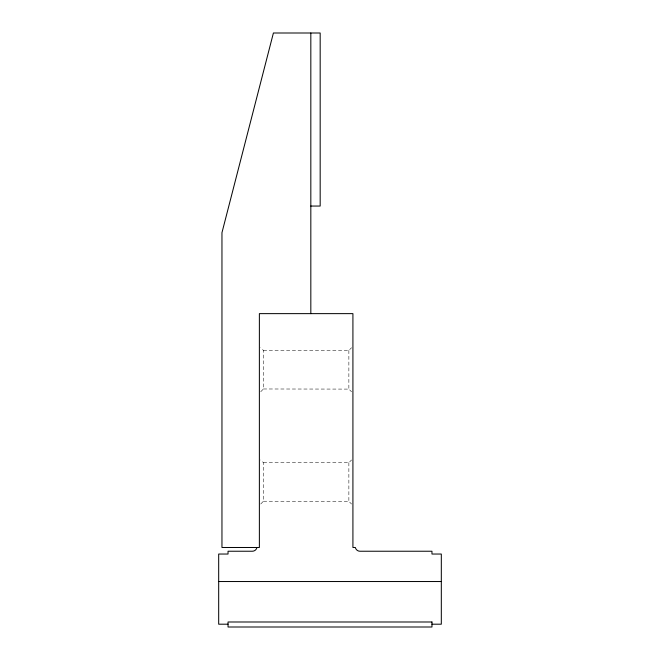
<?xml version="1.0" encoding="UTF-8"?>
<svg xmlns="http://www.w3.org/2000/svg" width="660" height="660" viewBox="0 0 660 660"><rect width="100%" height="100%" fill="white"/><g stroke="black" fill="none" stroke-linecap="round" stroke-linejoin="round"><path stroke-width="0.49" stroke-dasharray="3.3 2.47" d="M260.725 391.751L263.423 388.979L263.423 350.419L260.725 347.721M260.725 504.009L263.423 501.229L263.423 462.677L260.725 459.97M263.423 350.419L348.868 350.419L351.565 347.721M263.423 462.677L348.868 462.677L351.565 459.97M263.423 388.979L348.868 389.095L351.565 391.792M263.423 501.229L348.868 501.344L351.565 504.042M348.868 350.419L348.868 389.095M348.868 462.677L348.868 501.344"/><path stroke-width="0.99" d="M310.827 206.052L320.174 206.052L320.174 33L273.405 33L221.958 232.691L221.958 547.486L259.372 547.486L259.372 313.632L352.918 313.632L352.918 547.486L355.352 547.486A4.678 4.678 0 0 0 359.931 551.232L431.962 551.232L431.962 554.037L441.317 554.037L441.317 624.195L431.962 624.195M218.683 581.534L441.317 581.534M228.038 624.195L218.683 624.195L218.683 554.037L228.038 554.037L228.038 551.232L252.359 551.232A4.678 4.678 0 0 0 256.938 547.486M310.827 33L310.827 313.632M431.962 621.992L228.038 621.992L228.038 627L431.962 627L431.962 621.992"/></g></svg>
